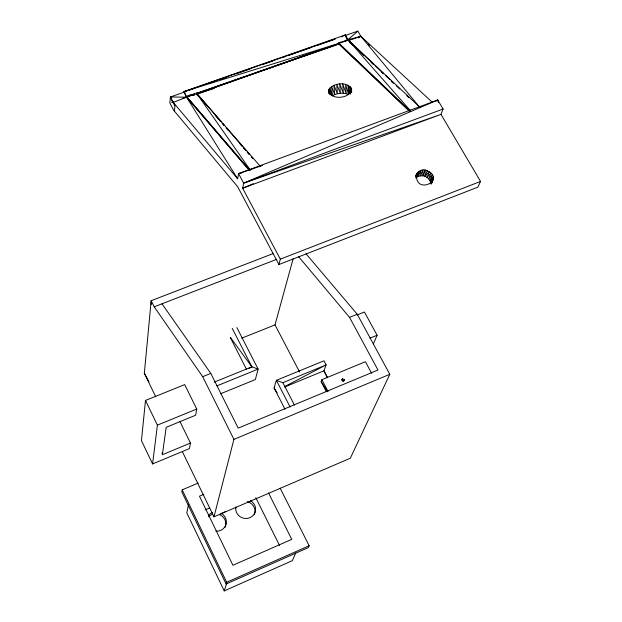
<?xml version="1.0" encoding="UTF-8"?>
<svg xmlns="http://www.w3.org/2000/svg" width="622" height="622" viewBox="0 0 622 622"><rect width="100%" height="100%" fill="white"/><g stroke="black" fill="none" stroke-linecap="round" stroke-linejoin="round"><path stroke-width="0.93" d="M430.782 183.809C430.751 180.396 428.06 177.573 425.028 176.345L425.168 169.962C421.047 169.246 416.787 171.843 415.854 175.979L416.499 174.331C414.991 196.404 448.656 178.825 425.168 169.962L422.843 175.777L418.52 176.166L415.698 177.993M344.456 379.731L343.523 381.442L342.419 380.703L342.567 378.775L344.456 379.731L343.437 381.13L342.186 380.672L341.906 379.451L342.567 378.775L341.828 380.128M155.725 396.782L144.327 373.286L151.177 300.714L272.98 253.636M194.492 93.541L186.476 97.203L170.42 96.97L169.853 102.957L173.74 110.366L237.713 186.802L278.928 264.537L477.851 187.168L480.549 181.437L440.975 114.37L443.082 109.013L437.748 99.994L238.576 173.624L237.635 178.778L172.278 101.23L170.42 96.97L186.647 91.302M190.464 443.058L162.365 454.713L166.183 427.314L195.596 415.247L196.746 409.035L184.695 384.614L145.486 400.444L141.451 440.617L152.577 463.926L189.438 448.602L190.464 443.058L179.945 421.506M174.417 111.175L174.969 105.631L170.42 96.97M152.577 463.926L157.397 425.137L145.486 400.444M329.963 94.769L328.774 89.7L328.463 91.418C331.938 100.29 349.564 98.719 351.772 89.56C348.126 81.085 333.314 82.594 328.774 89.7L328.906 93.362M198.138 483.107L182.199 489.848L181.818 491.916L226.097 584.011L308.271 547.617L309.15 545.751L280.125 488.114M262.367 165.468L238.576 173.624L243.645 183.148L242.666 188.256L280.32 259.141L278.928 264.537M188.513 504.442L186.802 512.878L224.231 590.9L292.301 560.671L295.761 552.981M306.047 253.815L357.246 314.265L389.807 374.304L350.334 458.204L213.984 516.812L233.919 439.365L202.671 376.675L154.209 306.825L151.177 300.714L151.185 304.593M248.823 169.783L186.476 97.203L184.034 91.605L345.28 34.949L345.117 35.571L357.837 31.1L360.846 36.278L419.811 107.404M341.385 36.885L345.28 34.949L348.289 40.15L348.118 40.764L360.846 36.278L432.119 102.109M299.617 372.057L275.01 324.886L293.125 258.775M285.024 409.26L274.084 387.957L276.37 380.322L323.953 360.822L326.115 364.92L323.953 370.805L327.343 377.702M415.729 176.796L416.499 174.331M226.097 584.011L226.665 582.262L182.199 489.848M224.231 590.9L226.875 582.752M326.41 391.72L321.154 381.714L321.901 379.692L365.409 361.716L371.629 373.278M415.861 176.788L417.486 172.644L416.678 177.091L418.956 171.283L418.52 176.166L420.814 170.35L420.627 175.715L422.937 169.899L422.843 175.777L425.028 176.345L429.374 171.586L427.026 177.387L431.069 173.033L428.706 178.825L432.321 174.782L429.95 180.567L433.06 176.71L430.681 182.487L433.215 178.701L431.139 183.941M425.028 176.345L427.361 170.537M431.777 183.07L432.795 180.605L431.621 182.922M373.355 344.013L377.087 335.25L364.438 312.011L357.308 314.887M431.676 183.086L432.795 180.605M430.968 183.879L431.816 182.3M357.837 31.1L347.667 39.987L345.544 36.309M358.497 37.895L360.846 36.278L364.197 39.792M436.201 101.036L437.748 99.994L438.354 102.692M344.751 41.036L347.628 39.443L347.667 39.987L360.846 36.278M330.352 94.528L329.854 88.036L332.327 95.811C337.171 92.919 343.414 92.383 348.662 94.513L348.048 85.237L350.163 93.969M284.472 386.682L326.115 364.92L282.87 382.685L276.37 380.322L290.116 407.013M248.442 368.597L251.894 366.848L258.13 369.11L255.347 379.568L220.585 393.749M221.129 513.741L225.475 511.579M226.665 582.262L309.15 545.751M253.325 183.661L242.666 188.256L440.975 114.37L243.645 183.148L437.748 99.994M205.221 509.869L209.63 507.987M203.876 494.296L199.46 496.169L232.916 565.258L291.749 539.367L268.502 492.912M233.919 439.365L389.807 374.304M284.651 386.985L323.953 370.805L327.522 377.57M157.397 425.137L196.746 409.035M369.935 338.174L377.087 335.25M216.938 385.858L258.13 369.11L236.858 327.6M214.17 382.149L251.894 366.848L232.231 328.385M202.671 376.675L210.796 373.394L238.203 428.13L377.982 370.028L349.541 317.375L298.638 256.692M349.541 317.375L357.246 314.265M241.701 338.197L275.01 324.886M350.24 38.961L347.667 39.987L345.28 34.949M173.281 102.42L186.476 97.203L184.034 91.605L334.986 39.108M154.209 306.825L276.821 259.265M280.32 259.141L480.549 181.437M243.645 183.148L443.082 109.013M297.689 58.025L196.715 94.155L197.819 95.741M299.509 57.364L314.95 51.797L299.407 57.185M209.661 83.177L214.232 81.575M220.639 79.321L227.038 77.074M236.189 73.855L249.912 69.034M262.717 64.532L272.778 60.995M282.839 57.457L285.584 56.493M289.246 55.21L310.285 47.816M317.601 45.243L334.986 39.132M191.716 94.389L186.336 96.286L249.99 170.335M237.635 178.778L186.849 97.638L186.81 96.838L348.289 40.15L420.215 107.52M171.664 102.319L173.476 101.681M197.252 93.409L338.78 44.061L409.626 111.346M196.202 92.802L196.676 93.378L338.78 44.061M214.248 88.394L196.715 94.155L199.265 97.086M192.058 95.539L194.849 94.707M192.913 89.039L184.034 91.605L338.936 43.384L410.38 111.151M182.922 98.206L186.476 97.203M342.419 380.703L343.795 380.314M190.41 95.858L186.81 96.838L248.854 169.775M192.214 95.376L194.911 94.645M373.651 64.221L348.289 40.15L338.29 42.739L409.626 111.322M238.576 173.624L241.437 173.141M349.533 42.094L353.063 45.406M360.122 52.038L363.652 55.35M370.72 61.982L373.542 64.634M381.309 71.919L383.432 73.909M391.199 81.202L393.314 83.192M375.058 65.559L383.517 73.583M385.632 75.589L389.854 79.6M391.269 80.938L393.384 82.944M396.198 85.626L399.721 88.969M406.765 95.656L408.879 97.662M368.216 44.007L369.554 45.414M348.289 40.15L410.007 110.203M407.332 108.212L409.245 110.389M250.308 170.109L196.676 93.378L260.424 166.478M201.178 99.287L202.453 100.748M205.003 103.68L206.286 105.141M215.212 115.397L220.32 121.259M222.233 123.451L224.145 125.652M226.058 127.844L227.971 130.045M240.1 143.962L242.012 146.154M243.288 147.624L245.838 150.555M247.113 152.017L249.025 154.217M251.583 157.141L252.859 158.61M196.676 93.378L221.331 121.959M222.598 123.428L224.495 125.621M226.392 127.821L242.199 146.147M243.459 147.608L245.985 150.54M247.253 152.009L249.15 154.202M251.677 157.133L252.944 158.602M230.412 337.435L251.894 366.848M161.984 303.808L210.796 373.394M248.116 167.909L249.22 169.495M321.154 381.714L327.677 391.767M274.084 387.957L277.155 392.879M172.278 101.23L174.969 105.631M144.327 373.286L149 381.791M321.901 379.692L328.051 391.393M282.87 382.685L294.447 405.101M230.288 337.528L246.584 369.499M255.797 497.701L279.511 545.424M182.332 451.595L213.984 516.812M348.662 94.513L345.575 84.398L346.197 93.673L342.738 83.978L343.375 93.246L339.721 83.993L340.374 93.261L336.735 84.46L337.404 93.72L333.975 85.331L334.659 94.591L331.627 86.551L332.327 95.811M351.072 92.709L349.984 86.427L350.466 93.86M162.07 452.793L162.365 454.713M351.718 92.468L351.259 87.904L351.554 92.546M328.774 89.7L329.061 93.409M235.38 508.508A9.983 9.485 18.4 0 1 235.909 506.938M247.229 501.643A9.983 9.485 18.4 0 1 254.258 514.783M221.035 513.181A10.069 9.618 14.8 0 1 226.019 524.377A10.069 9.618 14.8 0 1 215.826 531.227M208.432 515.482A10.069 9.618 14.8 0 1 212.584 512.582M235.792 507.397A10.022 9.517 18.4 0 0 244.376 518.406C248.621 519.059 253.115 516.843 254.896 512.878A10.022 9.517 18.4 0 0 250.277 500.617M208.533 516.765A10.03 9.587 14.8 0 1 212.102 514.487M219.737 514.713A10.03 9.587 14.8 0 1 225.063 527.417"/></g></svg>
